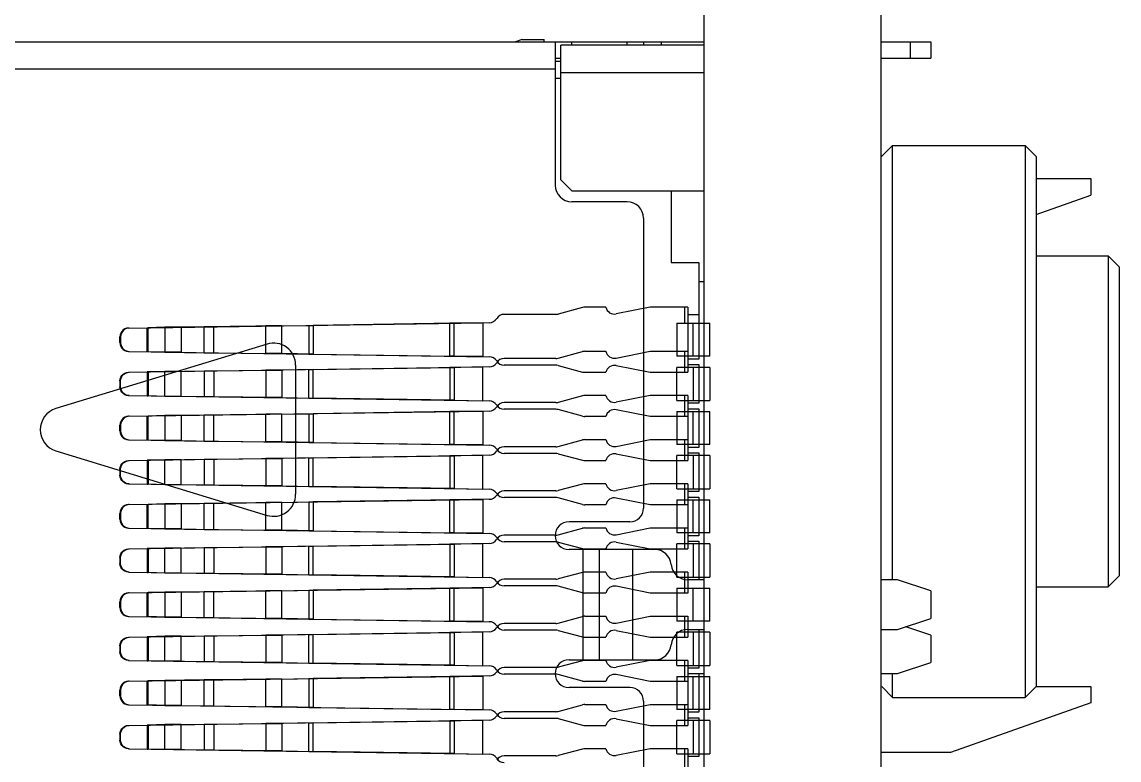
# Model space of a CAD drawing. Header units: millimetres. Extents: x 0 to 841, y 0 to 594.
# Drawn here: x 456.8 to 466.74, y 373.41 to 380.09 of the extents above; entities that cross this region are included whole.
import ezdxf

# ---------------------------------------------------------------- set-up
doc = ezdxf.new("R2010")
doc.units = ezdxf.units.MM
doc.header["$LTSCALE"] = 46.255
for name, color, linetype in [('ASSEM_MEM', 7, 'CONTINUOUS'), ('CONTACT-20-41021-30-TM981_4', 7, 'CONTINUOUS'), ('CONTACT-20-41021-30-TM981_4_1', 7, 'CONTINUOUS'), ('CONTACT-20-41021-30-TM981_4_10', 7, 'CONTINUOUS'), ('CONTACT-20-41021-30-TM981_4_11', 7, 'CONTINUOUS'), ('CONTACT-20-41021-30-TM981_4_12', 7, 'CONTINUOUS'), ('CONTACT-20-41021-30-TM981_4_13', 7, 'CONTINUOUS'), ('CONTACT-20-41021-30-TM981_4_14', 7, 'CONTINUOUS'), ('CONTACT-20-41021-30-TM981_4_15', 7, 'CONTINUOUS'), ('CONTACT-20-41021-30-TM981_4_2', 7, 'CONTINUOUS'), ('CONTACT-20-41021-30-TM981_4_3', 7, 'CONTINUOUS'), ('CONTACT-20-41021-30-TM981_4_4', 7, 'CONTINUOUS')]:
    doc.layers.add(name, color=color, linetype=linetype)

msp = doc.modelspace()

# ---------------------------------------------------------------- linework, layer by layer
at = {"layer": 'ASSEM_MEM', "color": 7, "linetype": 'CONTINUOUS'}
for p, q in [((462.9827, 351.9249), (462.9827, 521.9249)), ((464.5827, 351.9249), (464.5827, 521.9249)), ((455.2827, 379.9149), (462.9827, 379.9149)), ((461.3327, 379.9349), (461.2727, 379.9149)), ((461.3327, 379.9349), (461.5327, 379.9349)), ((461.5327, 379.9149), (461.5327, 379.9349)), ((461.6327, 379.9149), (461.6327, 378.6149)), ((462.9827, 379.8849), (461.6827, 379.8849)), ((461.6827, 378.6649), (461.6827, 379.8849)), ((461.7827, 379.8849), (461.7827, 379.9149)), ((462.2827, 379.8849), (462.2827, 379.9149)), ((462.4327, 379.9149), (462.4327, 379.8849)), ((462.5958, 379.8849), (462.5958, 379.9149)), ((464.5827, 379.9149), (465.0327, 379.9149)), ((464.8493, 379.7649), (464.8493, 379.9149)), ((465.0327, 379.9149), (465.0327, 379.7649)), ((461.6327, 379.7649), (461.6827, 379.7649)), ((464.5827, 379.7649), (465.0327, 379.7649)), ((461.6327, 379.6649), (455.2827, 379.6649)), ((461.6827, 379.7349), (461.6327, 379.7349)), ((461.6327, 379.5849), (461.6827, 379.5849)), ((461.6827, 379.6349), (462.9827, 379.6349)), ((464.5877, 378.8749), (464.6877, 378.9749)), ((464.6877, 378.9749), (465.8877, 378.9749)), ((464.6877, 375.0399), (464.6877, 378.9749)), ((465.9877, 378.8749), (465.8877, 378.9749)), ((465.8877, 378.9749), (465.8877, 373.9749)), ((465.9877, 378.8749), (465.9877, 374.0749)), ((461.6827, 378.6649), (461.7827, 378.5649)), ((465.9877, 378.6749), (466.4827, 378.6749)), ((466.4827, 378.6749), (466.4827, 378.5249)), ((461.7827, 378.5649), (462.9827, 378.5649)), ((462.6827, 378.5649), (462.6827, 377.9149)), ((462.2827, 378.4649), (461.7827, 378.4649)), ((465.9877, 378.3495), (466.4827, 378.5249)), ((462.4327, 378.3149), (462.4327, 375.6899)), ((465.9877, 377.9749), (466.6377, 377.9749)), ((466.7377, 377.8749), (466.6377, 377.9749)), ((466.6377, 377.9749), (466.6377, 374.9749)), ((462.6827, 377.9149), (462.9327, 377.9149)), ((462.9327, 377.9149), (462.9327, 377.0399)), ((466.7377, 377.8749), (466.7377, 375.0749)), ((462.9827, 377.7399), (462.9327, 377.7399)), ((462.9327, 377.4399), (462.8327, 377.4399)), ((462.8327, 377.4399), (462.8327, 376.9899)), ((459.0242, 377.1759), (457.1117, 376.5912)), ((459.2827, 376.9846), (459.2827, 375.8152)), ((462.9327, 377.0399), (462.8327, 377.0399)), ((462.8327, 376.9899), (462.9327, 376.9899)), ((462.9327, 376.9899), (462.9327, 376.6399)), ((462.9327, 376.6399), (462.8327, 376.6399)), ((462.8327, 376.6399), (462.8327, 376.1899)), ((462.8327, 376.5899), (462.9327, 376.5899)), ((462.9327, 376.5899), (462.9327, 376.2399)), ((457.1117, 376.2086), (459.0242, 375.6239)), ((462.9327, 376.2399), (462.8327, 376.2399)), ((462.8327, 376.1899), (462.9327, 376.1899)), ((462.9327, 376.1899), (462.9327, 375.8399)), ((462.9327, 375.8399), (462.8327, 375.8399)), ((462.8327, 375.8399), (462.8327, 375.3899)), ((462.8327, 375.7899), (462.9327, 375.7899)), ((462.9327, 375.7899), (462.9327, 375.4399)), ((462.3077, 375.5649), (461.7577, 375.5649)), ((462.9327, 375.4399), (462.8327, 375.4399)), ((462.8327, 375.3899), (462.9327, 375.3899)), ((462.9327, 375.3899), (462.9327, 375.0399)), ((462.5327, 375.3149), (461.7577, 375.3149)), ((461.8827, 375.3149), (461.8827, 374.3149)), ((462.0327, 374.3149), (462.0327, 375.3149)), ((462.3327, 375.3149), (462.3327, 374.3149)), ((466.7377, 375.0749), (466.6377, 374.9749)), ((462.9827, 375.0399), (462.8316, 375.0399)), ((464.7327, 375.0399), (464.5827, 375.0399)), ((465.0327, 374.9399), (464.7327, 375.0399)), ((465.9877, 374.9749), (466.6377, 374.9749)), ((465.0327, 374.9399), (465.0327, 374.6899)), ((464.7327, 374.5899), (465.0327, 374.6899)), ((462.8316, 374.5899), (462.9827, 374.5899)), ((462.9327, 374.5899), (462.9327, 374.2399)), ((464.5827, 374.5899), (464.7327, 374.5899)), ((465.0327, 374.5399), (464.8077, 374.6149)), ((465.0327, 374.5399), (465.0327, 374.2899)), ((461.7577, 374.3149), (462.5327, 374.3149)), ((464.7327, 374.1899), (465.0327, 374.2899)), ((462.9327, 374.2399), (462.8327, 374.2399)), ((462.8327, 374.2399), (462.8327, 373.7899)), ((462.8327, 374.1899), (462.9827, 374.1899)), ((462.9327, 374.1899), (462.9327, 373.8399)), ((464.5827, 374.1899), (464.7327, 374.1899)), ((464.6877, 373.9749), (464.6877, 374.1899)), ((462.3077, 374.0649), (461.7577, 374.0649)), ((464.5827, 374.0749), (464.5877, 374.0749)), ((464.5902, 374.0724), (464.6877, 373.9749)), ((465.9877, 374.0749), (465.8877, 373.9749)), ((465.9877, 374.0749), (466.4827, 374.0749)), ((466.4827, 374.0749), (466.4827, 373.9249)), ((462.4327, 373.9399), (462.4327, 373.2899)), ((464.6877, 373.9749), (465.8877, 373.9749)), ((466.4827, 373.9249), (465.2127, 373.4749)), ((462.9327, 373.8399), (462.8327, 373.8399)), ((462.8327, 373.7899), (462.9327, 373.7899)), ((462.9327, 373.7899), (462.9327, 373.4399)), ((462.9327, 373.4399), (462.8327, 373.4399)), ((462.8327, 373.4399), (462.8327, 372.9899)), ((465.2127, 373.4749), (464.5827, 373.4749))]:
    msp.add_line(p, q, dxfattribs=at)
for centre, radius, start, end in [((461.7827, 378.6149), 0.15, 180, 270), ((462.2827, 378.3149), 0.15, 0, 90), ((459.0827, 376.9846), 0.2, 0, 107), ((457.1702, 376.3999), 0.2, 107, 253), ((459.0827, 375.8152), 0.2, 253, 360), ((462.3077, 375.6899), 0.125, 270, 360), ((461.7577, 375.4399), 0.125, 90, 270), ((462.5327, 375.1649), 0.15, 4.78019, 90), ((462.8316, 375.1899), 0.15, 184.78019, 270), ((462.8316, 374.4399), 0.15, 90, 175.21981), ((462.5327, 374.4649), 0.15, 270, 355.21981), ((461.7577, 374.1899), 0.125, 90, 270), ((462.3077, 373.9399), 0.125, 0, 90)]:
    msp.add_arc(centre, radius, start, end, dxfattribs=at)
at = {"layer": 'CONTACT-20-41021-30-TM981_4', "color": 7, "linetype": 'CONTINUOUS'}
for p, q in [((461.6587, 377.0476), (461.881, 377.1072)), ((461.9017, 377.1099), (462.0912, 377.1099)), ((462.185, 377.0487), (462.4912, 377.1099)), ((462.4912, 377.1099), (462.8327, 377.1099)), ((462.8027, 377.1099), (462.8027, 376.9649)), ((462.8327, 377.1099), (462.8327, 376.9649)), ((457.7699, 376.9211), (460.9761, 376.9682)), ((459.4416, 376.9451), (460.7164, 376.9638)), ((460.7164, 376.9638), (460.6775, 376.9638)), ((460.6775, 376.9638), (460.6775, 376.666)), ((461.0361, 376.9691), (460.7164, 376.9638)), ((460.7164, 376.9638), (460.7164, 376.666)), ((460.9761, 376.6616), (460.9761, 376.9682)), ((461.638, 377.0449), (461.171, 377.0449)), ((463.0327, 376.9649), (462.7327, 376.9649)), ((462.7327, 376.6649), (462.7327, 376.9649)), ((462.8827, 376.9649), (462.8827, 376.6649)), ((463.0327, 376.9649), (463.0327, 376.6649)), ((457.7699, 376.9211), (457.7769, 376.9211)), ((457.9462, 376.9236), (457.9392, 376.9236)), ((457.9392, 376.9236), (457.9392, 376.7062)), ((458.0992, 376.9281), (457.9462, 376.9236)), ((457.9462, 376.9236), (457.9462, 376.7062)), ((458.0992, 376.9281), (458.4531, 376.9325)), ((458.2453, 376.9281), (458.0992, 376.9281)), ((458.0992, 376.7017), (458.0992, 376.9281)), ((458.2453, 376.7017), (458.2453, 376.9281)), ((458.4531, 376.9325), (459.1587, 376.9394)), ((458.4531, 376.9325), (458.5433, 376.9325)), ((458.4531, 376.9325), (458.4531, 376.6973)), ((458.5433, 376.9325), (458.5433, 376.6973)), ((459.1587, 376.9394), (459.0137, 376.9394)), ((459.0137, 376.9394), (459.0137, 376.6904)), ((459.4416, 376.9451), (459.1587, 376.9394)), ((459.1587, 376.9394), (459.1587, 376.6904)), ((459.4026, 376.9451), (459.4416, 376.9451)), ((459.4026, 376.6847), (459.4026, 376.9451)), ((459.4416, 376.6847), (459.4416, 376.9451)), ((457.6981, 376.8411), (457.6912, 376.8411)), ((457.6912, 376.8411), (457.6912, 376.7886)), ((457.6912, 376.7886), (457.6981, 376.7886)), ((457.6981, 376.7886), (457.6981, 376.8411)), ((457.7769, 376.7086), (457.7699, 376.7086)), ((457.7699, 376.7086), (461.0361, 376.6607)), ((457.9392, 376.7062), (457.9462, 376.7062)), ((458.0992, 376.7017), (457.9462, 376.7062)), ((458.2453, 376.7017), (458.0992, 376.7017)), ((458.4531, 376.6973), (458.0992, 376.7017)), ((458.5433, 376.6973), (458.4531, 376.6973)), ((459.1587, 376.6904), (458.4531, 376.6973)), ((459.1587, 376.6904), (459.0137, 376.6904)), ((459.1587, 376.6904), (459.4416, 376.6847)), ((459.4026, 376.6847), (459.4416, 376.6847)), ((460.7164, 376.666), (459.4416, 376.6847)), ((460.7164, 376.666), (460.6775, 376.666)), ((460.7164, 376.666), (460.9761, 376.6616)), ((462.7327, 376.6649), (463.0327, 376.6649)), ((462.8027, 376.6649), (462.8027, 376.5199)), ((462.8327, 376.6649), (462.8327, 376.5199)), ((461.638, 376.5849), (461.171, 376.5849)), ((461.881, 376.5226), (461.6587, 376.5822)), ((462.4911, 376.5199), (462.185, 376.5811)), ((462.0912, 376.5199), (461.9017, 376.5199)), ((462.8327, 376.5199), (462.4911, 376.5199))]:
    msp.add_line(p, q, dxfattribs=at)
for points in [[(457.6912, 376.8411), (457.6931, 376.8586), (457.6989, 376.8754), (457.7083, 376.8906), (457.7206, 376.9031), (457.7356, 376.9128), (457.7523, 376.9189), (457.7699, 376.9211)], [(457.6981, 376.8411), (457.7, 376.8586), (457.7058, 376.8754), (457.7152, 376.8906), (457.7275, 376.9031), (457.7425, 376.9128), (457.7592, 376.9189), (457.7769, 376.9211)], [(457.7699, 376.7086), (457.7525, 376.7108), (457.7358, 376.7169), (457.7208, 376.7265), (457.7084, 376.739), (457.699, 376.7541), (457.6931, 376.771), (457.6912, 376.7886)], [(457.7769, 376.7086), (457.7595, 376.7108), (457.7427, 376.7169), (457.7277, 376.7265), (457.7154, 376.739), (457.7059, 376.7541), (457.7001, 376.771), (457.6981, 376.7886)]]:
    msp.add_lwpolyline(points, dxfattribs=at)
for centre, start, end in [((461.9017, 377.0299), 90, 105), ((462.1693, 377.1271), 192.42265, 281.30993), ((461.035, 377.0491), 270.84121, 328.25208), ((461.171, 376.9649), 90, 148.25208), ((461.638, 377.1249), 270, 285), ((461.035, 376.5807), 31.74792, 89.15879), ((461.171, 376.6649), 211.74792, 270), ((461.638, 376.5049), 75, 90), ((462.1693, 376.5027), 78.69007, 167.56882), ((461.9017, 376.5999), 255, 270)]:
    msp.add_arc(centre, 0.08, start, end, dxfattribs=at)
at = {"layer": 'CONTACT-20-41021-30-TM981_4_1', "color": 7, "linetype": 'CONTINUOUS'}
for p, q in [((461.6587, 376.2476), (461.881, 376.3072)), ((461.9017, 376.3099), (462.0912, 376.3099)), ((462.185, 376.2487), (462.4912, 376.3099)), ((462.4912, 376.3099), (462.8327, 376.3099)), ((462.8027, 376.3099), (462.8027, 376.1649)), ((462.8327, 376.3099), (462.8327, 376.1649)), ((457.7699, 376.1211), (460.9761, 376.1682)), ((461.0361, 376.1691), (460.7164, 376.1638)), ((460.9761, 375.8616), (460.9761, 376.1682)), ((461.638, 376.2449), (461.171, 376.2449)), ((457.7699, 376.1211), (457.7769, 376.1211)), ((457.9462, 376.1236), (457.9392, 376.1236)), ((457.9392, 376.1236), (457.9392, 375.9062)), ((458.0992, 376.1281), (457.9462, 376.1236)), ((457.9462, 376.1236), (457.9462, 375.9062)), ((458.0992, 376.1281), (458.4531, 376.1325)), ((458.2453, 376.1281), (458.0992, 376.1281)), ((458.0992, 375.9017), (458.0992, 376.1281)), ((458.2453, 375.9017), (458.2453, 376.1281)), ((458.4531, 376.1325), (459.1587, 376.1394)), ((458.4531, 376.1325), (458.5433, 376.1325)), ((458.4531, 376.1325), (458.4531, 375.8973)), ((458.5433, 376.1325), (458.5433, 375.8973)), ((459.1587, 376.1394), (459.0137, 376.1394)), ((459.0137, 376.1394), (459.0137, 375.8904)), ((459.4416, 376.1451), (459.1587, 376.1394)), ((459.1587, 376.1394), (459.1587, 375.8904)), ((459.4026, 376.1451), (459.4416, 376.1451)), ((459.4026, 375.8847), (459.4026, 376.1451)), ((459.4416, 376.1451), (460.7164, 376.1638)), ((459.4416, 375.8847), (459.4416, 376.1451)), ((460.7164, 376.1638), (460.6775, 376.1638)), ((460.6775, 376.1638), (460.6775, 375.866)), ((460.7164, 376.1638), (460.7164, 375.866)), ((463.0327, 376.1649), (462.7327, 376.1649)), ((462.7327, 375.8649), (462.7327, 376.1649)), ((462.8827, 376.1649), (462.8827, 375.8649)), ((463.0327, 376.1649), (463.0327, 375.8649)), ((457.6981, 376.0411), (457.6912, 376.0411)), ((457.6912, 376.0411), (457.6912, 375.9886)), ((457.6912, 375.9886), (457.6981, 375.9886)), ((457.6981, 375.9886), (457.6981, 376.0411)), ((457.7769, 375.9086), (457.7699, 375.9086)), ((457.7699, 375.9086), (461.0361, 375.8607)), ((457.9392, 375.9062), (457.9462, 375.9062)), ((458.0992, 375.9017), (457.9462, 375.9062)), ((458.2453, 375.9017), (458.0992, 375.9017)), ((458.4531, 375.8973), (458.0992, 375.9017)), ((458.5433, 375.8973), (458.4531, 375.8973)), ((459.1587, 375.8904), (458.4531, 375.8973)), ((459.1587, 375.8904), (459.0137, 375.8904)), ((459.1587, 375.8904), (459.4416, 375.8847)), ((459.4026, 375.8847), (459.4416, 375.8847)), ((460.7164, 375.866), (459.4416, 375.8847)), ((460.7164, 375.866), (460.6775, 375.866)), ((460.7164, 375.866), (460.9761, 375.8616)), ((461.638, 375.7849), (461.171, 375.7849)), ((461.881, 375.7226), (461.6587, 375.7822)), ((462.4911, 375.7199), (462.185, 375.7811)), ((462.7327, 375.8649), (463.0327, 375.8649)), ((462.8027, 375.8649), (462.8027, 375.7199)), ((462.8327, 375.8649), (462.8327, 375.7199)), ((462.0912, 375.7199), (461.9017, 375.7199)), ((462.8327, 375.7199), (462.4911, 375.7199))]:
    msp.add_line(p, q, dxfattribs=at)
for points in [[(457.6912, 376.0411), (457.6931, 376.0586), (457.6989, 376.0754), (457.7083, 376.0906), (457.7206, 376.1031), (457.7356, 376.1128), (457.7523, 376.1189), (457.7699, 376.1211)], [(457.6981, 376.0411), (457.7, 376.0586), (457.7058, 376.0754), (457.7152, 376.0906), (457.7275, 376.1031), (457.7425, 376.1128), (457.7592, 376.1189), (457.7769, 376.1211)], [(457.7699, 375.9086), (457.7525, 375.9108), (457.7358, 375.9169), (457.7208, 375.9265), (457.7084, 375.939), (457.699, 375.9541), (457.6931, 375.971), (457.6912, 375.9886)], [(457.7769, 375.9086), (457.7595, 375.9108), (457.7427, 375.9169), (457.7277, 375.9265), (457.7154, 375.939), (457.7059, 375.9541), (457.7001, 375.971), (457.6981, 375.9886)]]:
    msp.add_lwpolyline(points, dxfattribs=at)
for centre, start, end in [((461.9017, 376.2299), 90, 105), ((462.1693, 376.3271), 192.42265, 281.30993), ((461.035, 376.2491), 270.84121, 328.25208), ((461.171, 376.1649), 90, 148.25208), ((461.638, 376.3249), 270, 285), ((461.035, 375.7807), 31.74792, 89.15879), ((461.171, 375.8649), 211.74792, 270), ((461.638, 375.7049), 75, 90), ((462.1693, 375.7027), 78.69007, 167.56882), ((461.9017, 375.7999), 255, 270)]:
    msp.add_arc(centre, 0.08, start, end, dxfattribs=at)
at = {"layer": 'CONTACT-20-41021-30-TM981_4_10', "color": 7, "linetype": 'CONTINUOUS'}
for p, q in [((461.881, 377.5072), (461.6587, 377.4476)), ((462.0912, 377.5099), (461.9017, 377.5099)), ((462.4911, 377.5099), (462.185, 377.4487)), ((462.8327, 377.5099), (462.4911, 377.5099)), ((462.8027, 377.5099), (462.8027, 377.3649)), ((462.8327, 377.5099), (462.8327, 377.3649)), ((457.7699, 377.3211), (460.9761, 377.3682)), ((460.7164, 377.3638), (459.4416, 377.3451)), ((460.7164, 377.3638), (460.6775, 377.3638)), ((460.6775, 377.066), (460.6775, 377.3638)), ((461.0361, 377.3691), (460.7164, 377.3638)), ((460.7164, 377.066), (460.7164, 377.3638)), ((460.9761, 377.3682), (460.9761, 377.0616)), ((461.638, 377.4449), (461.171, 377.4449)), ((462.7327, 377.3649), (463.0327, 377.3649)), ((462.7327, 377.3649), (462.7327, 377.0649)), ((462.8827, 377.0649), (462.8827, 377.3649)), ((463.0327, 377.0649), (463.0327, 377.3649)), ((457.7769, 377.3211), (457.7699, 377.3211)), ((457.9392, 377.3236), (457.9462, 377.3236)), ((457.9392, 377.1062), (457.9392, 377.3236)), ((458.0992, 377.3281), (457.9462, 377.3236)), ((457.9462, 377.1062), (457.9462, 377.3236)), ((458.4531, 377.3325), (458.0992, 377.3281)), ((458.2453, 377.3281), (458.0992, 377.3281)), ((458.0992, 377.3281), (458.0992, 377.1017)), ((458.2453, 377.3281), (458.2453, 377.1017)), ((459.1587, 377.3394), (458.4531, 377.3325)), ((458.5433, 377.3325), (458.4531, 377.3325)), ((458.4531, 377.0973), (458.4531, 377.3325)), ((458.5433, 377.0973), (458.5433, 377.3325)), ((459.1587, 377.3394), (459.0137, 377.3394)), ((459.0137, 377.0904), (459.0137, 377.3394)), ((459.1587, 377.3394), (459.4416, 377.3451)), ((459.1587, 377.0904), (459.1587, 377.3394)), ((459.4026, 377.3451), (459.4416, 377.3451)), ((459.4026, 377.3451), (459.4026, 377.0847)), ((459.4416, 377.3451), (459.4416, 377.0847)), ((457.6912, 377.2411), (457.6981, 377.2411)), ((457.6912, 377.1886), (457.6912, 377.2411)), ((457.6981, 377.1886), (457.6912, 377.1886)), ((457.6981, 377.2411), (457.6981, 377.1886)), ((457.7699, 377.1087), (457.7769, 377.1087)), ((457.7699, 377.1087), (461.0361, 377.0607)), ((457.9462, 377.1062), (457.9392, 377.1062)), ((458.0992, 377.1017), (457.9462, 377.1062)), ((458.2453, 377.1017), (458.0992, 377.1017)), ((458.0992, 377.1017), (458.4531, 377.0973)), ((458.4531, 377.0973), (458.5433, 377.0973)), ((458.4531, 377.0973), (459.1587, 377.0904)), ((459.1587, 377.0904), (459.0137, 377.0904)), ((459.4416, 377.0847), (459.1587, 377.0904)), ((459.4026, 377.0847), (459.4416, 377.0847)), ((459.4416, 377.0847), (460.7164, 377.066)), ((460.7164, 377.066), (460.6775, 377.066)), ((460.9761, 377.0616), (460.7164, 377.066)), ((463.0327, 377.0649), (462.7327, 377.0649)), ((462.8027, 377.0649), (462.8027, 376.9199)), ((462.8327, 377.0649), (462.8327, 376.9199)), ((461.638, 376.9849), (461.171, 376.9849)), ((461.6587, 376.9822), (461.881, 376.9226)), ((462.185, 376.9811), (462.4912, 376.9199)), ((461.9017, 376.9199), (462.0912, 376.9199)), ((462.4912, 376.9199), (462.8327, 376.9199))]:
    msp.add_line(p, q, dxfattribs=at)
for points in [[(457.7699, 377.3211), (457.7525, 377.319), (457.7358, 377.3129), (457.7208, 377.3033), (457.7084, 377.2908), (457.699, 377.2757), (457.6931, 377.2588), (457.6912, 377.2411)], [(457.7769, 377.3211), (457.7595, 377.319), (457.7427, 377.3129), (457.7277, 377.3033), (457.7154, 377.2908), (457.7059, 377.2757), (457.7001, 377.2588), (457.6981, 377.2411)], [(457.6912, 377.1886), (457.6931, 377.1712), (457.6989, 377.1543), (457.7083, 377.1392), (457.7206, 377.1267), (457.7356, 377.117), (457.7523, 377.1109), (457.7699, 377.1087)], [(457.6981, 377.1886), (457.7, 377.1712), (457.7058, 377.1543), (457.7152, 377.1392), (457.7275, 377.1267), (457.7425, 377.117), (457.7592, 377.1109), (457.7769, 377.1087)]]:
    msp.add_lwpolyline(points, dxfattribs=at)
for centre, start, end in [((461.9017, 377.4299), 90, 105), ((462.1693, 377.5271), 192.43118, 281.30993), ((461.035, 377.4491), 270.84121, 328.25208), ((461.171, 377.3649), 90, 148.25208), ((461.638, 377.5249), 270, 285), ((461.035, 376.9807), 31.74792, 89.15879), ((461.171, 377.0649), 211.74792, 270), ((461.638, 376.9049), 75, 90), ((462.1693, 376.9027), 78.69007, 167.57735), ((461.9017, 376.9999), 255, 270)]:
    msp.add_arc(centre, 0.08, start, end, dxfattribs=at)
at = {"layer": 'CONTACT-20-41021-30-TM981_4_11', "color": 7, "linetype": 'CONTINUOUS'}
for p, q in [((461.881, 376.7072), (461.6587, 376.6476)), ((462.0912, 376.7099), (461.9017, 376.7099)), ((462.4911, 376.7099), (462.185, 376.6487)), ((462.8327, 376.7099), (462.4911, 376.7099)), ((462.8027, 376.7099), (462.8027, 376.5649)), ((462.8327, 376.7099), (462.8327, 376.5649)), ((457.7699, 376.5211), (460.9761, 376.5682)), ((460.7164, 376.5638), (459.4416, 376.5451)), ((460.7164, 376.5638), (460.6775, 376.5638)), ((460.6775, 376.266), (460.6775, 376.5638)), ((461.0361, 376.5691), (460.7164, 376.5638)), ((460.7164, 376.266), (460.7164, 376.5638)), ((460.9761, 376.5682), (460.9761, 376.2616)), ((461.638, 376.6449), (461.171, 376.6449)), ((462.7327, 376.5649), (463.0327, 376.5649)), ((462.7327, 376.5649), (462.7327, 376.2649)), ((462.8827, 376.2649), (462.8827, 376.5649)), ((463.0327, 376.2649), (463.0327, 376.5649)), ((457.7769, 376.5211), (457.7699, 376.5211)), ((457.9392, 376.5236), (457.9462, 376.5236)), ((457.9392, 376.3062), (457.9392, 376.5236)), ((458.0992, 376.5281), (457.9462, 376.5236)), ((457.9462, 376.3062), (457.9462, 376.5236)), ((458.4531, 376.5325), (458.0992, 376.5281)), ((458.2453, 376.5281), (458.0992, 376.5281)), ((458.0992, 376.5281), (458.0992, 376.3017)), ((458.2453, 376.5281), (458.2453, 376.3017)), ((459.1587, 376.5394), (458.4531, 376.5325)), ((458.5433, 376.5325), (458.4531, 376.5325)), ((458.4531, 376.2973), (458.4531, 376.5325)), ((458.5433, 376.2973), (458.5433, 376.5325)), ((459.1587, 376.5394), (459.0137, 376.5394)), ((459.0137, 376.2904), (459.0137, 376.5394)), ((459.1587, 376.5394), (459.4416, 376.5451)), ((459.1587, 376.2904), (459.1587, 376.5394)), ((459.4026, 376.5451), (459.4416, 376.5451)), ((459.4026, 376.5451), (459.4026, 376.2847)), ((459.4416, 376.5451), (459.4416, 376.2847)), ((457.6912, 376.4411), (457.6981, 376.4411)), ((457.6912, 376.3886), (457.6912, 376.4411)), ((457.6981, 376.3886), (457.6912, 376.3886)), ((457.6981, 376.4411), (457.6981, 376.3886)), ((457.7699, 376.3087), (457.7769, 376.3087)), ((457.7699, 376.3087), (461.0361, 376.2607)), ((457.9462, 376.3062), (457.9392, 376.3062)), ((458.0992, 376.3017), (457.9462, 376.3062)), ((458.2453, 376.3017), (458.0992, 376.3017)), ((458.0992, 376.3017), (458.4531, 376.2973)), ((458.4531, 376.2973), (458.5433, 376.2973)), ((458.4531, 376.2973), (459.1587, 376.2904)), ((459.1587, 376.2904), (459.0137, 376.2904)), ((459.4416, 376.2847), (459.1587, 376.2904)), ((459.4026, 376.2847), (459.4416, 376.2847)), ((459.4416, 376.2847), (460.7164, 376.266)), ((460.7164, 376.266), (460.6775, 376.266)), ((460.9761, 376.2616), (460.7164, 376.266)), ((463.0327, 376.2649), (462.7327, 376.2649)), ((462.8027, 376.2649), (462.8027, 376.1199)), ((462.8327, 376.2649), (462.8327, 376.1199)), ((461.638, 376.1849), (461.171, 376.1849)), ((461.6587, 376.1822), (461.881, 376.1226)), ((462.185, 376.1811), (462.4912, 376.1199)), ((461.9017, 376.1199), (462.0912, 376.1199)), ((462.4912, 376.1199), (462.8327, 376.1199))]:
    msp.add_line(p, q, dxfattribs=at)
for points in [[(457.7699, 376.5211), (457.7525, 376.519), (457.7358, 376.5129), (457.7208, 376.5033), (457.7084, 376.4908), (457.699, 376.4757), (457.6931, 376.4588), (457.6912, 376.4411)], [(457.7769, 376.5211), (457.7595, 376.519), (457.7427, 376.5129), (457.7277, 376.5033), (457.7154, 376.4908), (457.7059, 376.4757), (457.7001, 376.4588), (457.6981, 376.4411)], [(457.6912, 376.3886), (457.6931, 376.3712), (457.6989, 376.3543), (457.7083, 376.3392), (457.7206, 376.3267), (457.7356, 376.317), (457.7523, 376.3109), (457.7699, 376.3087)], [(457.6981, 376.3886), (457.7, 376.3712), (457.7058, 376.3543), (457.7152, 376.3392), (457.7275, 376.3267), (457.7425, 376.317), (457.7592, 376.3109), (457.7769, 376.3087)]]:
    msp.add_lwpolyline(points, dxfattribs=at)
for centre, start, end in [((461.9017, 376.6299), 90, 105), ((462.1693, 376.7271), 192.43118, 281.30993), ((461.035, 376.6491), 270.84121, 328.25208), ((461.171, 376.5649), 90, 148.25208), ((461.638, 376.7249), 270, 285), ((461.035, 376.1807), 31.74792, 89.15879), ((461.171, 376.2649), 211.74792, 270), ((461.638, 376.1049), 75, 90), ((462.1693, 376.1027), 78.69007, 167.57735), ((461.9017, 376.1999), 255, 270)]:
    msp.add_arc(centre, 0.08, start, end, dxfattribs=at)
at = {"layer": 'CONTACT-20-41021-30-TM981_4_12', "color": 7, "linetype": 'CONTINUOUS'}
for p, q in [((461.881, 375.9072), (461.6587, 375.8476)), ((462.0912, 375.9099), (461.9017, 375.9099)), ((462.4911, 375.9099), (462.185, 375.8487)), ((462.8327, 375.9099), (462.4911, 375.9099)), ((462.8027, 375.9099), (462.8027, 375.7649)), ((462.8327, 375.9099), (462.8327, 375.7649)), ((457.7699, 375.7211), (460.9761, 375.7682)), ((461.0361, 375.7691), (460.7164, 375.7638)), ((460.9761, 375.7682), (460.9761, 375.4616)), ((461.638, 375.8449), (461.171, 375.8449)), ((457.7769, 375.7211), (457.7699, 375.7211)), ((457.9392, 375.7236), (457.9462, 375.7236)), ((457.9392, 375.5062), (457.9392, 375.7236)), ((458.0992, 375.7281), (457.9462, 375.7236)), ((457.9462, 375.5062), (457.9462, 375.7236)), ((458.4531, 375.7325), (458.0992, 375.7281)), ((458.2453, 375.7281), (458.0992, 375.7281)), ((458.0992, 375.7281), (458.0992, 375.5017)), ((458.2453, 375.7281), (458.2453, 375.5017)), ((459.1587, 375.7394), (458.4531, 375.7325)), ((458.5433, 375.7325), (458.4531, 375.7325)), ((458.4531, 375.4973), (458.4531, 375.7325)), ((458.5433, 375.4973), (458.5433, 375.7325)), ((459.1587, 375.7394), (459.0137, 375.7394)), ((459.0137, 375.4904), (459.0137, 375.7394)), ((459.1587, 375.7394), (459.4416, 375.7451)), ((459.1587, 375.4904), (459.1587, 375.7394)), ((459.4026, 375.7451), (459.4416, 375.7451)), ((459.4026, 375.7451), (459.4026, 375.4847)), ((460.7164, 375.7638), (459.4416, 375.7451)), ((459.4416, 375.7451), (459.4416, 375.4847)), ((460.7164, 375.7638), (460.6775, 375.7638)), ((460.6775, 375.466), (460.6775, 375.7638)), ((460.7164, 375.466), (460.7164, 375.7638)), ((462.7327, 375.7649), (463.0327, 375.7649)), ((462.7327, 375.7649), (462.7327, 375.4649)), ((462.8827, 375.4649), (462.8827, 375.7649)), ((463.0327, 375.4649), (463.0327, 375.7649)), ((457.6912, 375.6411), (457.6981, 375.6411)), ((457.6912, 375.5886), (457.6912, 375.6411)), ((457.6981, 375.5886), (457.6912, 375.5886)), ((457.6981, 375.6411), (457.6981, 375.5886)), ((457.7699, 375.5087), (457.7769, 375.5087)), ((457.7699, 375.5087), (461.0361, 375.4607)), ((457.9462, 375.5062), (457.9392, 375.5062)), ((458.0992, 375.5017), (457.9462, 375.5062)), ((458.2453, 375.5017), (458.0992, 375.5017)), ((458.0992, 375.5017), (458.4531, 375.4973)), ((458.4531, 375.4973), (458.5433, 375.4973)), ((458.4531, 375.4973), (459.1587, 375.4904)), ((459.1587, 375.4904), (459.0137, 375.4904)), ((459.4416, 375.4847), (459.1587, 375.4904)), ((459.4026, 375.4847), (459.4416, 375.4847)), ((459.4416, 375.4847), (460.7164, 375.466)), ((460.7164, 375.466), (460.6775, 375.466)), ((460.9761, 375.4616), (460.7164, 375.466)), ((461.638, 375.3849), (461.171, 375.3849)), ((461.6587, 375.3822), (461.881, 375.3226)), ((462.185, 375.3811), (462.4912, 375.3199)), ((463.0327, 375.4649), (462.7327, 375.4649)), ((462.8027, 375.4649), (462.8027, 375.3199)), ((462.8327, 375.4649), (462.8327, 375.3199)), ((461.9017, 375.3199), (462.0912, 375.3199)), ((462.4912, 375.3199), (462.8327, 375.3199))]:
    msp.add_line(p, q, dxfattribs=at)
for points in [[(457.7699, 375.7211), (457.7525, 375.719), (457.7358, 375.7129), (457.7208, 375.7033), (457.7084, 375.6908), (457.699, 375.6757), (457.6931, 375.6588), (457.6912, 375.6411)], [(457.7769, 375.7211), (457.7595, 375.719), (457.7427, 375.7129), (457.7277, 375.7033), (457.7154, 375.6908), (457.7059, 375.6757), (457.7001, 375.6588), (457.6981, 375.6411)], [(457.6912, 375.5886), (457.6931, 375.5712), (457.6989, 375.5543), (457.7083, 375.5392), (457.7206, 375.5267), (457.7356, 375.517), (457.7523, 375.5109), (457.7699, 375.5087)], [(457.6981, 375.5886), (457.7, 375.5712), (457.7058, 375.5543), (457.7152, 375.5392), (457.7275, 375.5267), (457.7425, 375.517), (457.7592, 375.5109), (457.7769, 375.5087)]]:
    msp.add_lwpolyline(points, dxfattribs=at)
for centre, start, end in [((461.9017, 375.8299), 90, 105), ((462.1693, 375.9271), 192.43118, 281.30993), ((461.035, 375.8491), 270.84121, 328.25208), ((461.171, 375.7649), 90, 148.25208), ((461.638, 375.9249), 270, 285), ((461.035, 375.3807), 31.74792, 89.15879), ((461.171, 375.4649), 211.74792, 270), ((461.638, 375.3049), 75, 90), ((462.1693, 375.3027), 78.69007, 167.57735), ((461.9017, 375.3999), 255, 270)]:
    msp.add_arc(centre, 0.08, start, end, dxfattribs=at)
at = {"layer": 'CONTACT-20-41021-30-TM981_4_13', "color": 7, "linetype": 'CONTINUOUS'}
for p, q in [((461.881, 375.1072), (461.6587, 375.0476)), ((462.0912, 375.1099), (461.9017, 375.1099)), ((462.4911, 375.1099), (462.185, 375.0487)), ((462.8327, 375.1099), (462.4911, 375.1099)), ((462.8027, 375.1099), (462.8027, 374.9649)), ((462.8327, 375.1099), (462.8327, 374.9649)), ((461.638, 375.0449), (461.171, 375.0449)), ((457.7699, 374.9211), (460.9761, 374.9682)), ((457.7769, 374.9211), (457.7699, 374.9211)), ((457.9392, 374.9236), (457.9462, 374.9236)), ((457.9392, 374.7062), (457.9392, 374.9236)), ((458.0992, 374.9281), (457.9462, 374.9236)), ((457.9462, 374.7062), (457.9462, 374.9236)), ((458.4531, 374.9325), (458.0992, 374.9281)), ((458.2453, 374.9281), (458.0992, 374.9281)), ((458.0992, 374.9281), (458.0992, 374.7017)), ((458.2453, 374.9281), (458.2453, 374.7017)), ((459.1587, 374.9394), (458.4531, 374.9325)), ((458.5433, 374.9325), (458.4531, 374.9325)), ((458.4531, 374.6973), (458.4531, 374.9325)), ((458.5433, 374.6973), (458.5433, 374.9325)), ((459.1587, 374.9394), (459.0137, 374.9394)), ((459.0137, 374.6904), (459.0137, 374.9394)), ((459.1587, 374.9394), (459.4416, 374.9451)), ((459.1587, 374.6904), (459.1587, 374.9394)), ((459.4026, 374.9451), (459.4416, 374.9451)), ((459.4026, 374.9451), (459.4026, 374.6847)), ((460.7164, 374.9638), (459.4416, 374.9451)), ((459.4416, 374.9451), (459.4416, 374.6847)), ((460.7164, 374.9638), (460.6775, 374.9638)), ((460.6775, 374.666), (460.6775, 374.9638)), ((461.0361, 374.9691), (460.7164, 374.9638)), ((460.7164, 374.666), (460.7164, 374.9638)), ((460.9761, 374.9682), (460.9761, 374.6616)), ((462.7327, 374.9649), (463.0327, 374.9649)), ((462.7327, 374.9649), (462.7327, 374.6649)), ((462.8827, 374.6649), (462.8827, 374.9649)), ((463.0327, 374.6649), (463.0327, 374.9649)), ((457.6912, 374.8411), (457.6981, 374.8411)), ((457.6912, 374.7886), (457.6912, 374.8411)), ((457.6981, 374.7886), (457.6912, 374.7886)), ((457.6981, 374.8411), (457.6981, 374.7886)), ((457.7699, 374.7087), (457.7769, 374.7087)), ((457.7699, 374.7087), (461.0361, 374.6607)), ((457.9462, 374.7062), (457.9392, 374.7062)), ((458.0992, 374.7017), (457.9462, 374.7062)), ((458.2453, 374.7017), (458.0992, 374.7017)), ((458.0992, 374.7017), (458.4531, 374.6973)), ((458.4531, 374.6973), (458.5433, 374.6973)), ((458.4531, 374.6973), (459.1587, 374.6904)), ((459.1587, 374.6904), (459.0137, 374.6904)), ((459.4416, 374.6847), (459.1587, 374.6904)), ((459.4026, 374.6847), (459.4416, 374.6847)), ((459.4416, 374.6847), (460.7164, 374.666)), ((460.7164, 374.666), (460.6775, 374.666)), ((460.9761, 374.6616), (460.7164, 374.666)), ((461.638, 374.5849), (461.171, 374.5849)), ((461.6587, 374.5822), (461.881, 374.5226)), ((462.185, 374.5811), (462.4912, 374.5199)), ((463.0327, 374.6649), (462.7327, 374.6649)), ((462.8027, 374.6649), (462.8027, 374.5199)), ((462.8327, 374.6649), (462.8327, 374.5199)), ((461.9017, 374.5199), (462.0912, 374.5199)), ((462.4912, 374.5199), (462.8327, 374.5199))]:
    msp.add_line(p, q, dxfattribs=at)
for points in [[(457.7699, 374.9211), (457.7525, 374.919), (457.7358, 374.9129), (457.7208, 374.9033), (457.7084, 374.8908), (457.699, 374.8757), (457.6931, 374.8588), (457.6912, 374.8411)], [(457.7769, 374.9211), (457.7595, 374.919), (457.7427, 374.9129), (457.7277, 374.9033), (457.7154, 374.8908), (457.7059, 374.8757), (457.7001, 374.8588), (457.6981, 374.8411)], [(457.6912, 374.7886), (457.6931, 374.7712), (457.6989, 374.7543), (457.7083, 374.7392), (457.7206, 374.7267), (457.7356, 374.717), (457.7523, 374.7109), (457.7699, 374.7087)], [(457.6981, 374.7886), (457.7, 374.7712), (457.7058, 374.7543), (457.7152, 374.7392), (457.7275, 374.7267), (457.7425, 374.717), (457.7592, 374.7109), (457.7769, 374.7087)]]:
    msp.add_lwpolyline(points, dxfattribs=at)
for centre, start, end in [((461.9017, 375.0299), 90, 105), ((462.1693, 375.1271), 192.43118, 281.30993), ((461.035, 375.0491), 270.84121, 328.25208), ((461.171, 374.9649), 90, 148.25208), ((461.638, 375.1249), 270, 285), ((461.035, 374.5807), 31.74792, 89.15879), ((461.171, 374.6649), 211.74792, 270), ((461.638, 374.5049), 75, 90), ((462.1693, 374.5027), 78.69007, 167.57735), ((461.9017, 374.5999), 255, 270)]:
    msp.add_arc(centre, 0.08, start, end, dxfattribs=at)
at = {"layer": 'CONTACT-20-41021-30-TM981_4_14', "color": 7, "linetype": 'CONTINUOUS'}
for p, q in [((461.881, 374.3072), (461.6587, 374.2476)), ((462.0912, 374.3099), (461.9017, 374.3099)), ((462.4911, 374.3099), (462.185, 374.2487)), ((462.8327, 374.3099), (462.4911, 374.3099)), ((462.8027, 374.3099), (462.8027, 374.1649)), ((462.8327, 374.3099), (462.8327, 374.1649)), ((461.638, 374.2449), (461.171, 374.2449)), ((457.7699, 374.1211), (460.9761, 374.1682)), ((457.7769, 374.1211), (457.7699, 374.1211)), ((457.9392, 374.1236), (457.9462, 374.1236)), ((457.9392, 373.9062), (457.9392, 374.1236)), ((458.0992, 374.1281), (457.9462, 374.1236)), ((457.9462, 373.9062), (457.9462, 374.1236)), ((458.4531, 374.1325), (458.0992, 374.1281)), ((458.2453, 374.1281), (458.0992, 374.1281)), ((458.0992, 374.1281), (458.0992, 373.9017)), ((458.2453, 374.1281), (458.2453, 373.9017)), ((459.1587, 374.1394), (458.4531, 374.1325)), ((458.5433, 374.1325), (458.4531, 374.1325)), ((458.4531, 373.8973), (458.4531, 374.1325)), ((458.5433, 373.8973), (458.5433, 374.1325)), ((459.1587, 374.1394), (459.0137, 374.1394)), ((459.0137, 373.8904), (459.0137, 374.1394)), ((459.1587, 374.1394), (459.4416, 374.1451)), ((459.1587, 373.8904), (459.1587, 374.1394)), ((459.4026, 374.1451), (459.4416, 374.1451)), ((459.4026, 374.1451), (459.4026, 373.8847)), ((460.7164, 374.1638), (459.4416, 374.1451)), ((459.4416, 374.1451), (459.4416, 373.8847)), ((460.7164, 374.1638), (460.6775, 374.1638)), ((460.6775, 373.866), (460.6775, 374.1638)), ((461.0361, 374.1691), (460.7164, 374.1638)), ((460.7164, 373.866), (460.7164, 374.1638)), ((460.9761, 374.1682), (460.9761, 373.8616)), ((462.7327, 374.1649), (463.0327, 374.1649)), ((462.7327, 374.1649), (462.7327, 373.8649)), ((462.8827, 373.8649), (462.8827, 374.1649)), ((463.0327, 373.8649), (463.0327, 374.1649)), ((457.6912, 374.0411), (457.6981, 374.0411)), ((457.6912, 373.9886), (457.6912, 374.0411)), ((457.6981, 373.9886), (457.6912, 373.9886)), ((457.6981, 374.0411), (457.6981, 373.9886)), ((457.7699, 373.9087), (457.7769, 373.9087)), ((457.7699, 373.9087), (461.0361, 373.8607)), ((457.9462, 373.9062), (457.9392, 373.9062)), ((458.0992, 373.9017), (457.9462, 373.9062)), ((458.2453, 373.9017), (458.0992, 373.9017)), ((458.0992, 373.9017), (458.4531, 373.8973)), ((458.4531, 373.8973), (458.5433, 373.8973)), ((458.4531, 373.8973), (459.1587, 373.8904)), ((459.1587, 373.8904), (459.0137, 373.8904)), ((459.4416, 373.8847), (459.1587, 373.8904)), ((459.4026, 373.8847), (459.4416, 373.8847)), ((459.4416, 373.8847), (460.7164, 373.866)), ((460.7164, 373.866), (460.6775, 373.866)), ((460.9761, 373.8616), (460.7164, 373.866)), ((461.638, 373.7849), (461.171, 373.7849)), ((461.6587, 373.7822), (461.881, 373.7226)), ((463.0327, 373.8649), (462.7327, 373.8649)), ((462.8027, 373.8649), (462.8027, 373.7199)), ((462.8327, 373.8649), (462.8327, 373.7199)), ((461.9017, 373.7199), (462.0912, 373.7199)), ((462.185, 373.7811), (462.4912, 373.7199)), ((462.4912, 373.7199), (462.8327, 373.7199))]:
    msp.add_line(p, q, dxfattribs=at)
for points in [[(457.7699, 374.1211), (457.7525, 374.119), (457.7358, 374.1129), (457.7208, 374.1033), (457.7084, 374.0908), (457.699, 374.0757), (457.6931, 374.0588), (457.6912, 374.0411)], [(457.7769, 374.1211), (457.7595, 374.119), (457.7427, 374.1129), (457.7277, 374.1033), (457.7154, 374.0908), (457.7059, 374.0757), (457.7001, 374.0588), (457.6981, 374.0411)], [(457.6912, 373.9886), (457.6931, 373.9712), (457.6989, 373.9543), (457.7083, 373.9392), (457.7206, 373.9267), (457.7356, 373.917), (457.7523, 373.9109), (457.7699, 373.9087)], [(457.6981, 373.9886), (457.7, 373.9712), (457.7058, 373.9543), (457.7152, 373.9392), (457.7275, 373.9267), (457.7425, 373.917), (457.7592, 373.9109), (457.7769, 373.9087)]]:
    msp.add_lwpolyline(points, dxfattribs=at)
for centre, start, end in [((461.9017, 374.2299), 90, 105), ((462.1693, 374.3271), 192.43118, 281.30993), ((461.035, 374.2491), 270.84121, 328.25208), ((461.171, 374.1649), 90, 148.25208), ((461.638, 374.3249), 270, 285), ((461.035, 373.7807), 31.74792, 89.15879), ((461.171, 373.8649), 211.74792, 270), ((461.638, 373.7049), 75, 90), ((462.1693, 373.7027), 78.69007, 167.57735), ((461.9017, 373.7999), 255, 270)]:
    msp.add_arc(centre, 0.08, start, end, dxfattribs=at)
at = {"layer": 'CONTACT-20-41021-30-TM981_4_15', "color": 7, "linetype": 'CONTINUOUS'}
for p, q in [((461.881, 373.5072), (461.6587, 373.4476)), ((462.0912, 373.5099), (461.9017, 373.5099)), ((462.4911, 373.5099), (462.185, 373.4487)), ((462.8327, 373.5099), (462.4911, 373.5099)), ((462.8027, 373.5099), (462.8027, 373.3649)), ((462.8327, 373.5099), (462.8327, 373.3649)), ((461.638, 373.4449), (461.171, 373.4449))]:
    msp.add_line(p, q, dxfattribs=at)
for centre, start, end in [((461.9017, 373.4299), 90, 105), ((462.1693, 373.5271), 192.43118, 281.30993), ((461.171, 373.3649), 90, 148.25208), ((461.638, 373.5249), 270, 285)]:
    msp.add_arc(centre, 0.08, start, end, dxfattribs=at)
at = {"layer": 'CONTACT-20-41021-30-TM981_4_2', "color": 7, "linetype": 'CONTINUOUS'}
for p, q in [((461.6587, 375.4476), (461.881, 375.5072)), ((461.9017, 375.5099), (462.0912, 375.5099)), ((462.185, 375.4487), (462.4912, 375.5099)), ((462.4912, 375.5099), (462.8327, 375.5099)), ((462.8027, 375.5099), (462.8027, 375.3649)), ((462.8327, 375.5099), (462.8327, 375.3649)), ((461.638, 375.4449), (461.171, 375.4449)), ((457.7699, 375.3211), (460.9761, 375.3682)), ((457.7699, 375.3211), (457.7769, 375.3211)), ((457.9462, 375.3236), (457.9392, 375.3236)), ((457.9392, 375.3236), (457.9392, 375.1062)), ((458.0992, 375.3281), (457.9462, 375.3236)), ((457.9462, 375.3236), (457.9462, 375.1062)), ((458.0992, 375.3281), (458.4531, 375.3325)), ((458.2453, 375.3281), (458.0992, 375.3281)), ((458.0992, 375.1017), (458.0992, 375.3281)), ((458.2453, 375.1017), (458.2453, 375.3281)), ((458.4531, 375.3325), (459.1587, 375.3394)), ((458.4531, 375.3325), (458.5433, 375.3325)), ((458.4531, 375.3325), (458.4531, 375.0973)), ((458.5433, 375.3325), (458.5433, 375.0973)), ((459.1587, 375.3394), (459.0137, 375.3394)), ((459.0137, 375.3394), (459.0137, 375.0904)), ((459.4416, 375.3451), (459.1587, 375.3394)), ((459.1587, 375.3394), (459.1587, 375.0904)), ((459.4026, 375.3451), (459.4416, 375.3451)), ((459.4026, 375.0847), (459.4026, 375.3451)), ((459.4416, 375.3451), (460.7164, 375.3638)), ((459.4416, 375.0847), (459.4416, 375.3451)), ((460.7164, 375.3638), (460.6775, 375.3638)), ((460.6775, 375.3638), (460.6775, 375.066)), ((461.0361, 375.3691), (460.7164, 375.3638)), ((460.7164, 375.3638), (460.7164, 375.066)), ((460.9761, 375.0616), (460.9761, 375.3682)), ((463.0327, 375.3649), (462.7327, 375.3649)), ((462.7327, 375.0649), (462.7327, 375.3649)), ((462.8827, 375.3649), (462.8827, 375.0649)), ((463.0327, 375.3649), (463.0327, 375.0649)), ((457.6981, 375.2411), (457.6912, 375.2411)), ((457.6912, 375.2411), (457.6912, 375.1886)), ((457.6912, 375.1886), (457.6981, 375.1886)), ((457.6981, 375.1886), (457.6981, 375.2411)), ((457.7769, 375.1086), (457.7699, 375.1086)), ((457.7699, 375.1086), (461.0361, 375.0607)), ((457.9392, 375.1062), (457.9462, 375.1062)), ((458.0992, 375.1017), (457.9462, 375.1062)), ((458.2453, 375.1017), (458.0992, 375.1017)), ((458.4531, 375.0973), (458.0992, 375.1017)), ((458.5433, 375.0973), (458.4531, 375.0973)), ((459.1587, 375.0904), (458.4531, 375.0973)), ((459.1587, 375.0904), (459.0137, 375.0904)), ((459.1587, 375.0904), (459.4416, 375.0847)), ((459.4026, 375.0847), (459.4416, 375.0847)), ((460.7164, 375.066), (459.4416, 375.0847)), ((460.7164, 375.066), (460.6775, 375.066)), ((460.7164, 375.066), (460.9761, 375.0616)), ((461.638, 374.9849), (461.171, 374.9849)), ((461.881, 374.9226), (461.6587, 374.9822)), ((462.4911, 374.9199), (462.185, 374.9811)), ((462.7327, 375.0649), (463.0327, 375.0649)), ((462.8027, 375.0649), (462.8027, 374.9199)), ((462.8327, 375.0649), (462.8327, 374.9199)), ((462.0912, 374.9199), (461.9017, 374.9199)), ((462.8327, 374.9199), (462.4911, 374.9199))]:
    msp.add_line(p, q, dxfattribs=at)
for points in [[(457.6912, 375.2411), (457.6931, 375.2586), (457.6989, 375.2754), (457.7083, 375.2906), (457.7206, 375.3031), (457.7356, 375.3128), (457.7523, 375.3189), (457.7699, 375.3211)], [(457.6981, 375.2411), (457.7, 375.2586), (457.7058, 375.2754), (457.7152, 375.2906), (457.7275, 375.3031), (457.7425, 375.3128), (457.7592, 375.3189), (457.7769, 375.3211)], [(457.7699, 375.1086), (457.7525, 375.1108), (457.7358, 375.1169), (457.7208, 375.1265), (457.7084, 375.139), (457.699, 375.1541), (457.6931, 375.171), (457.6912, 375.1886)], [(457.7769, 375.1086), (457.7595, 375.1108), (457.7427, 375.1169), (457.7277, 375.1265), (457.7154, 375.139), (457.7059, 375.1541), (457.7001, 375.171), (457.6981, 375.1886)]]:
    msp.add_lwpolyline(points, dxfattribs=at)
for centre, start, end in [((461.9017, 375.4299), 90, 105), ((462.1693, 375.5271), 192.42265, 281.30993), ((461.035, 375.4491), 270.84121, 328.25208), ((461.171, 375.3649), 90, 148.25208), ((461.638, 375.5249), 270, 285), ((461.035, 374.9807), 31.74792, 89.15879), ((461.171, 375.0649), 211.74792, 270), ((461.638, 374.9049), 75, 90), ((462.1693, 374.9027), 78.69007, 167.56882), ((461.9017, 374.9999), 255, 270)]:
    msp.add_arc(centre, 0.08, start, end, dxfattribs=at)
at = {"layer": 'CONTACT-20-41021-30-TM981_4_3', "color": 7, "linetype": 'CONTINUOUS'}
for p, q in [((461.6587, 374.6476), (461.881, 374.7072)), ((461.9017, 374.7099), (462.0912, 374.7099)), ((462.185, 374.6487), (462.4912, 374.7099)), ((462.4912, 374.7099), (462.8327, 374.7099)), ((462.8027, 374.7099), (462.8027, 374.5649)), ((462.8327, 374.7099), (462.8327, 374.5649)), ((461.638, 374.6449), (461.171, 374.6449)), ((457.7699, 374.5211), (460.9761, 374.5682)), ((457.7699, 374.5211), (457.7769, 374.5211)), ((457.9462, 374.5236), (457.9392, 374.5236)), ((457.9392, 374.5236), (457.9392, 374.3062)), ((458.0992, 374.5281), (457.9462, 374.5236)), ((457.9462, 374.5236), (457.9462, 374.3062)), ((458.0992, 374.5281), (458.4531, 374.5325)), ((458.2453, 374.5281), (458.0992, 374.5281)), ((458.0992, 374.3017), (458.0992, 374.5281)), ((458.2453, 374.3017), (458.2453, 374.5281)), ((458.4531, 374.5325), (459.1587, 374.5394)), ((458.4531, 374.5325), (458.5433, 374.5325)), ((458.4531, 374.5325), (458.4531, 374.2973)), ((458.5433, 374.5325), (458.5433, 374.2973)), ((459.1587, 374.5394), (459.0137, 374.5394)), ((459.0137, 374.5394), (459.0137, 374.2904)), ((459.4416, 374.5451), (459.1587, 374.5394)), ((459.1587, 374.5394), (459.1587, 374.2904)), ((459.4026, 374.5451), (459.4416, 374.5451)), ((459.4026, 374.2847), (459.4026, 374.5451)), ((459.4416, 374.5451), (460.7164, 374.5638)), ((459.4416, 374.2847), (459.4416, 374.5451)), ((460.7164, 374.5638), (460.6775, 374.5638)), ((460.6775, 374.5638), (460.6775, 374.266)), ((461.0361, 374.5691), (460.7164, 374.5638)), ((460.7164, 374.5638), (460.7164, 374.266)), ((460.9761, 374.2616), (460.9761, 374.5682)), ((463.0327, 374.5649), (462.7327, 374.5649)), ((462.7327, 374.2649), (462.7327, 374.5649)), ((462.8827, 374.5649), (462.8827, 374.2649)), ((463.0327, 374.5649), (463.0327, 374.2649)), ((457.6981, 374.4411), (457.6912, 374.4411)), ((457.6912, 374.4411), (457.6912, 374.3886)), ((457.6912, 374.3886), (457.6981, 374.3886)), ((457.6981, 374.3886), (457.6981, 374.4411)), ((457.7769, 374.3086), (457.7699, 374.3086)), ((457.7699, 374.3086), (461.0361, 374.2607)), ((457.9392, 374.3062), (457.9462, 374.3062)), ((458.0992, 374.3017), (457.9462, 374.3062)), ((458.2453, 374.3017), (458.0992, 374.3017)), ((458.4531, 374.2973), (458.0992, 374.3017)), ((458.5433, 374.2973), (458.4531, 374.2973)), ((459.1587, 374.2904), (458.4531, 374.2973)), ((459.1587, 374.2904), (459.0137, 374.2904)), ((459.1587, 374.2904), (459.4416, 374.2847)), ((459.4026, 374.2847), (459.4416, 374.2847)), ((460.7164, 374.266), (459.4416, 374.2847)), ((460.7164, 374.266), (460.6775, 374.266)), ((460.7164, 374.266), (460.9761, 374.2616)), ((461.638, 374.1849), (461.171, 374.1849)), ((461.881, 374.1226), (461.6587, 374.1822)), ((462.4911, 374.1199), (462.185, 374.1811)), ((462.7327, 374.2649), (463.0327, 374.2649)), ((462.8027, 374.2649), (462.8027, 374.1199)), ((462.8327, 374.2649), (462.8327, 374.1199)), ((462.0912, 374.1199), (461.9017, 374.1199)), ((462.8327, 374.1199), (462.4911, 374.1199))]:
    msp.add_line(p, q, dxfattribs=at)
for points in [[(457.6912, 374.4411), (457.6931, 374.4586), (457.6989, 374.4754), (457.7083, 374.4906), (457.7206, 374.5031), (457.7356, 374.5128), (457.7523, 374.5189), (457.7699, 374.5211)], [(457.6981, 374.4411), (457.7, 374.4586), (457.7058, 374.4754), (457.7152, 374.4906), (457.7275, 374.5031), (457.7425, 374.5128), (457.7592, 374.5189), (457.7769, 374.5211)], [(457.7699, 374.3086), (457.7525, 374.3108), (457.7358, 374.3169), (457.7208, 374.3265), (457.7084, 374.339), (457.699, 374.3541), (457.6931, 374.371), (457.6912, 374.3886)], [(457.7769, 374.3086), (457.7595, 374.3108), (457.7427, 374.3169), (457.7277, 374.3265), (457.7154, 374.339), (457.7059, 374.3541), (457.7001, 374.371), (457.6981, 374.3886)]]:
    msp.add_lwpolyline(points, dxfattribs=at)
for centre, start, end in [((461.9017, 374.6299), 90, 105), ((462.1693, 374.7271), 192.42265, 281.30993), ((461.035, 374.6491), 270.84121, 328.25208), ((461.171, 374.5649), 90, 148.25208), ((461.638, 374.7249), 270, 285), ((461.035, 374.1807), 31.74792, 89.15879), ((461.171, 374.2649), 211.74792, 270), ((461.638, 374.1049), 75, 90), ((462.1693, 374.1027), 78.69007, 167.56882), ((461.9017, 374.1999), 255, 270)]:
    msp.add_arc(centre, 0.08, start, end, dxfattribs=at)
at = {"layer": 'CONTACT-20-41021-30-TM981_4_4', "color": 7, "linetype": 'CONTINUOUS'}
for p, q in [((461.6587, 373.8476), (461.881, 373.9072)), ((461.9017, 373.9099), (462.0912, 373.9099)), ((462.185, 373.8487), (462.4912, 373.9099)), ((462.4912, 373.9099), (462.8327, 373.9099)), ((462.8027, 373.9099), (462.8027, 373.7649)), ((462.8327, 373.9099), (462.8327, 373.7649)), ((461.638, 373.8449), (461.171, 373.8449)), ((457.7699, 373.7211), (460.9761, 373.7682)), ((457.7699, 373.7211), (457.7769, 373.7211)), ((457.9462, 373.7236), (457.9392, 373.7236)), ((457.9392, 373.7236), (457.9392, 373.5062)), ((458.0992, 373.7281), (457.9462, 373.7236)), ((457.9462, 373.7236), (457.9462, 373.5062)), ((458.0992, 373.7281), (458.4531, 373.7325)), ((458.2453, 373.7281), (458.0992, 373.7281)), ((458.0992, 373.5017), (458.0992, 373.7281)), ((458.2453, 373.5017), (458.2453, 373.7281)), ((458.4531, 373.7325), (459.1587, 373.7394)), ((458.4531, 373.7325), (458.5433, 373.7325)), ((458.4531, 373.7325), (458.4531, 373.4973)), ((458.5433, 373.7325), (458.5433, 373.4973)), ((459.1587, 373.7394), (459.0137, 373.7394)), ((459.0137, 373.7394), (459.0137, 373.4904)), ((459.4416, 373.7451), (459.1587, 373.7394)), ((459.1587, 373.7394), (459.1587, 373.4904)), ((459.4026, 373.7451), (459.4416, 373.7451)), ((459.4026, 373.4847), (459.4026, 373.7451)), ((459.4416, 373.7451), (460.7164, 373.7638)), ((459.4416, 373.4847), (459.4416, 373.7451)), ((460.7164, 373.7638), (460.6775, 373.7638)), ((460.6775, 373.7638), (460.6775, 373.466)), ((461.0361, 373.7691), (460.7164, 373.7638)), ((460.7164, 373.7638), (460.7164, 373.466)), ((460.9761, 373.4616), (460.9761, 373.7682)), ((463.0327, 373.7649), (462.7327, 373.7649)), ((462.7327, 373.4649), (462.7327, 373.7649)), ((462.8827, 373.7649), (462.8827, 373.4649)), ((463.0327, 373.7649), (463.0327, 373.4649)), ((457.6981, 373.6411), (457.6912, 373.6411)), ((457.6912, 373.6411), (457.6912, 373.5886)), ((457.6912, 373.5886), (457.6981, 373.5886)), ((457.6981, 373.5886), (457.6981, 373.6411)), ((457.7769, 373.5086), (457.7699, 373.5086)), ((457.7699, 373.5086), (461.0361, 373.4607)), ((457.9392, 373.5062), (457.9462, 373.5062)), ((458.0992, 373.5017), (457.9462, 373.5062)), ((458.2453, 373.5017), (458.0992, 373.5017)), ((458.4531, 373.4973), (458.0992, 373.5017)), ((458.5433, 373.4973), (458.4531, 373.4973)), ((459.1587, 373.4904), (458.4531, 373.4973)), ((459.1587, 373.4904), (459.0137, 373.4904)), ((459.1587, 373.4904), (459.4416, 373.4847)), ((459.4026, 373.4847), (459.4416, 373.4847)), ((460.7164, 373.466), (459.4416, 373.4847)), ((460.7164, 373.466), (460.6775, 373.466)), ((460.7164, 373.466), (460.9761, 373.4616)), ((462.7327, 373.4649), (463.0327, 373.4649)), ((462.8027, 373.4649), (462.8027, 373.3199)), ((462.8327, 373.4649), (462.8327, 373.3199))]:
    msp.add_line(p, q, dxfattribs=at)
for points in [[(457.6912, 373.6411), (457.6931, 373.6586), (457.6989, 373.6754), (457.7083, 373.6906), (457.7206, 373.7031), (457.7356, 373.7128), (457.7523, 373.7189), (457.7699, 373.7211)], [(457.6981, 373.6411), (457.7, 373.6586), (457.7058, 373.6754), (457.7152, 373.6906), (457.7275, 373.7031), (457.7425, 373.7128), (457.7592, 373.7189), (457.7769, 373.7211)], [(457.7699, 373.5086), (457.7525, 373.5108), (457.7358, 373.5169), (457.7208, 373.5265), (457.7084, 373.539), (457.699, 373.5541), (457.6931, 373.571), (457.6912, 373.5886)], [(457.7769, 373.5086), (457.7595, 373.5108), (457.7427, 373.5169), (457.7277, 373.5265), (457.7154, 373.539), (457.7059, 373.5541), (457.7001, 373.571), (457.6981, 373.5886)]]:
    msp.add_lwpolyline(points, dxfattribs=at)
for centre, start, end in [((461.9017, 373.8299), 90, 105), ((462.1693, 373.9271), 192.42265, 281.30993), ((461.035, 373.8491), 270.84121, 328.25208), ((461.171, 373.7649), 90, 148.25208), ((461.638, 373.9249), 270, 285), ((461.035, 373.3807), 31.74792, 89.15879), ((461.171, 373.4649), 211.74792, 270)]:
    msp.add_arc(centre, 0.08, start, end, dxfattribs=at)

doc.saveas('drawing.dxf')
